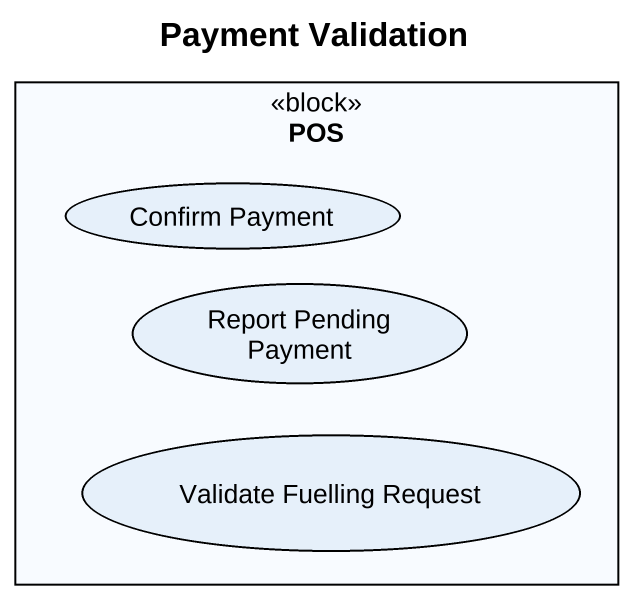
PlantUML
@startuml
title Payment Validation
rectangle POS <<block>> {
  usecase "Confirm Payment" as Confirm_Payment
  usecase "Report Pending Payment" as Report_Pending_Payment
  usecase "Validate Fuelling Request" as Validate_Fuelling_Request
}
@enduml
